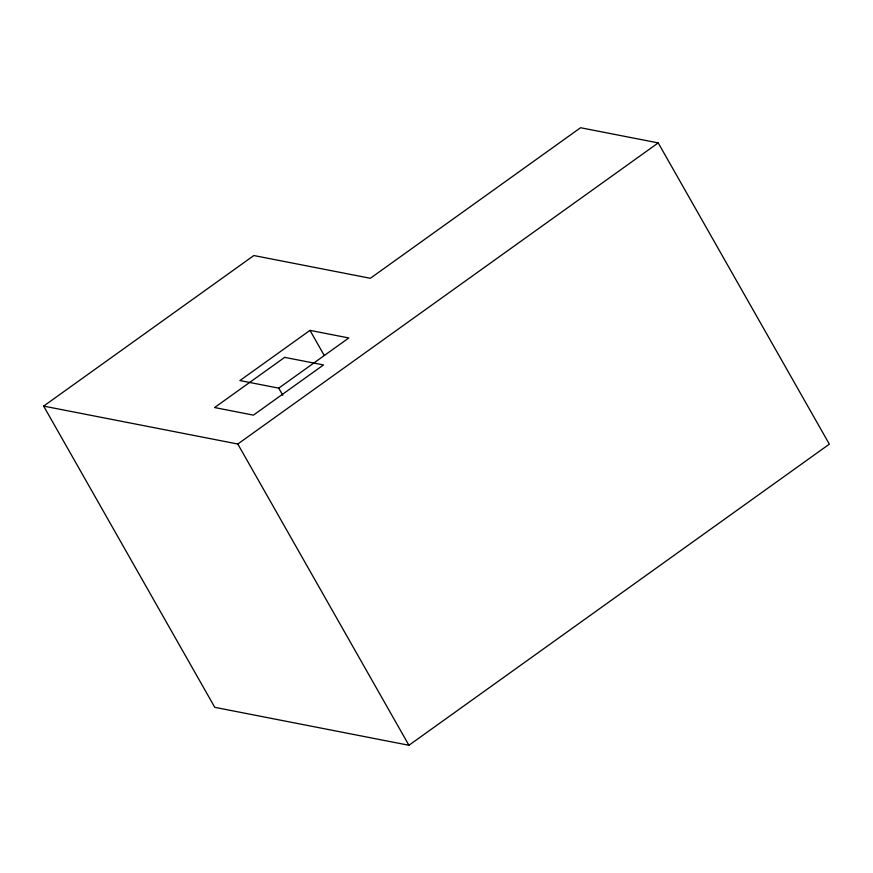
<?xml version="1.0" encoding="UTF-8"?>
<svg xmlns="http://www.w3.org/2000/svg" width="873" height="873" viewBox="0 0 873 873"><rect width="100%" height="100%" fill="white"/><g stroke="black" fill="none" stroke-linecap="round" stroke-linejoin="round"><path stroke-width="1.31" d="M43.65 406.098L253.857 255.538L370.348 278.291L580.556 127.731L658.22 142.91L829.35 444.15L408.935 745.269L214.78 707.337L43.65 406.098L237.805 444.019L658.22 142.91M309.991 330.376L239.922 380.563L278.749 388.147L348.818 337.96L309.991 330.376L324.134 355.278M278.749 388.147L282.787 395.262M237.805 444.019L408.935 745.269M284.663 357.363L214.594 407.549L253.421 415.133L323.49 364.947L284.663 357.363"/></g></svg>
